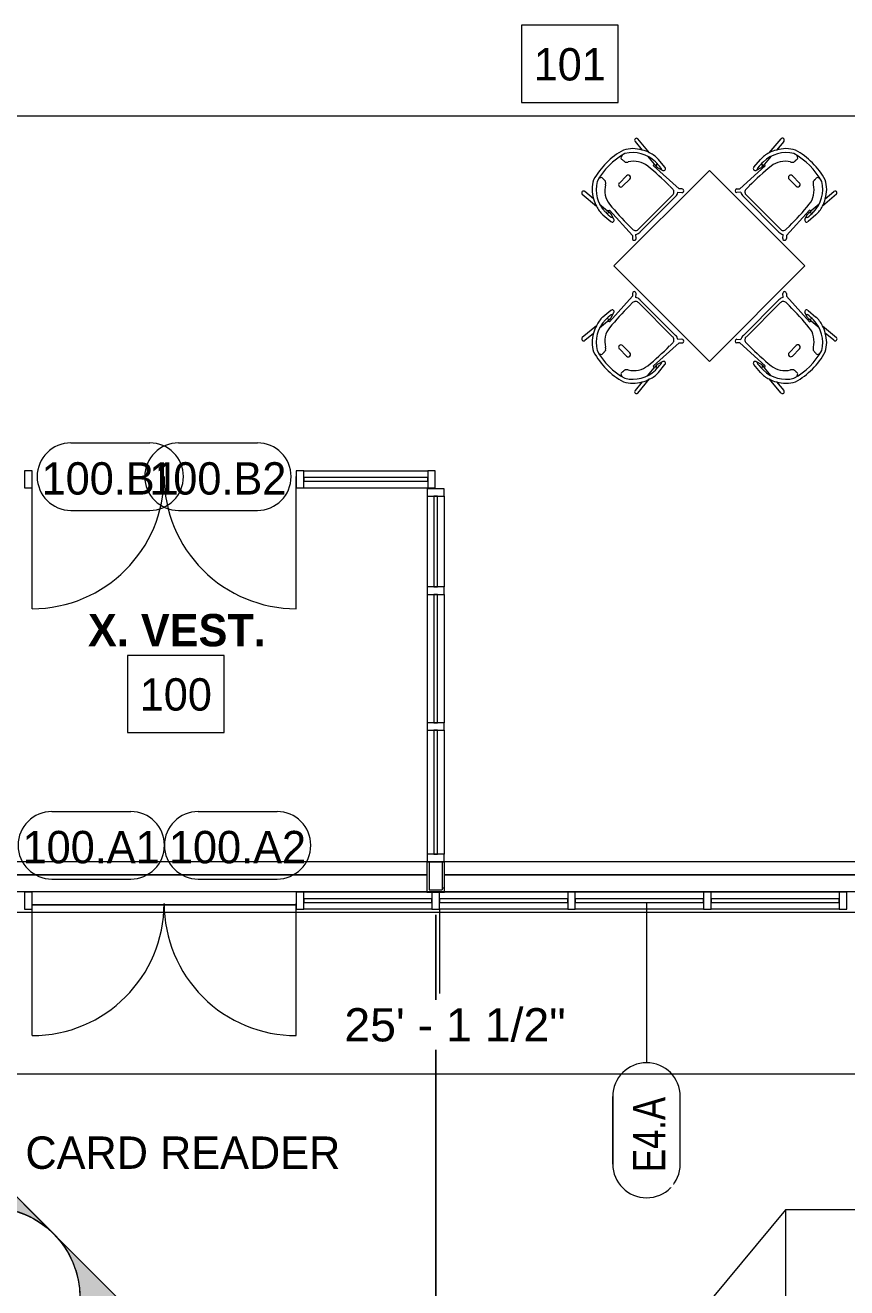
# Model space of a CAD drawing. Header units: inches. Extents: x 23906 to 26716, y -23130 to -20467.
# Drawn here: x 26016.2 to 26235.2, y -22900.8 to -22564.4 of the extents above; entities that cross this region are included whole.
import ezdxf

# ---------------------------------------------------------------- set-up
doc = ezdxf.new("R2010")
doc.units = ezdxf.units.IN
doc.header["$MEASUREMENT"] = 0
doc.linetypes.add('Grid Line 1_2_', pattern=[0.875, 0.5, -0.125, 0.125, -0.125])
for name, color, linetype, lineweight in [('A-ANNO-DIMS', 211, 'Continuous', 9), ('A-ANNO-DIMS-96', 211, 'Continuous', 9), ('A-AREA-IDEN', 2, 'Continuous', 9), ('A-DETL', 90, 'Continuous', 9), ('A-DOOR', 31, 'Continuous', 13), ('A-DOOR-IDEN', 31, 'Continuous', 9), ('A-FLOR', 192, 'Continuous', 13), ('A-GLAZ-CURT', 52, 'Continuous', 9), ('A-GLAZ-CWMG', 51, 'Continuous', 9), ('A-WALL', 113, 'Continuous', 13), ('A-WALL-IDEN', 211, 'Continuous', 9), ('A-WALL-PATT', 111, 'Continuous', 50), ('C-TOPO', 7, 'Continuous', 9), ('EOP-PR', 4, 'Continuous', 20), ('G-ANNO-SYMB', 111, 'Continuous', 9), ('G-ANNO-TEXT', 231, 'Continuous', 9), ('I-FURN', 30, 'Continuous', 9), ('I-WALL', 2, 'Continuous', 13), ('L-SITE-WALL', 31, 'Continuous', 13), ('S-GRID', 1, 'Continuous', 9)]:
    doc.layers.add(name, color=color, linetype=linetype, lineweight=lineweight)
doc.styles.add('Arial_1', font='arial.ttf', dxfattribs={"height": 8.851796})
doc.styles.add('Century Gothic', font='GOTHIC.TTF', dxfattribs={"height": 8.622671})
doc.styles.add('Century Gothic_1', font='GOTHIC.TTF', dxfattribs={"width": 0.8, "height": 8.622671})
doc.styles.add('Century Gothic_B', font='GOTHICB.TTF', dxfattribs={"height": 8.616719})
doc.dimstyles.new('OD_Dimension', dxfattribs={"dimscale": 12, "dimtxt": 9, "dimasz": 1, "dimexe": 0.75, "dimexo": 0.5, "dimgap": 0.5, "dimtad": 1, "dimdec": 3, "dimrnd": 0.125, "dimzin": 1, "dimdsep": 46, "dimlunit": 4, "dimtxsty": 'Arial_1', "dimblk1": 'OBLIQUE', "dimblk2": 'OBLIQUE', "dimsah": 1, "dimcen": 0.09, "dimdle": 0.75, "dimazin": 0, "dimtfac": 1, "dimtdec": 4, "dimtix": 1, "dimtmove": 0, "dimatfit": 3, "dimfxl": 1, "dimtvp": 1, "dimtfill": 1, "dimfrac": 2, "dimtolj": 1, "dimtzin": 0, "dimarcsym": 2})
doc.dimstyles.new('OD_Dimension_1', dxfattribs={"dimscale": 12, "dimtxt": 9, "dimasz": 1, "dimexe": 0.75, "dimexo": 0.5, "dimgap": 0.5, "dimtad": 1, "dimdec": 3, "dimrnd": 0.125, "dimzin": 1, "dimdsep": 46, "dimlunit": 4, "dimtxsty": 'Arial_1', "dimblk1": 'OBLIQUE', "dimblk2": 'OBLIQUE', "dimsah": 1, "dimcen": 0.09, "dimdle": 0.75, "dimazin": 0, "dimtfac": 1, "dimtdec": 4, "dimtix": 1, "dimtmove": 0, "dimatfit": 3, "dimfxl": 1, "dimtvp": 1, "dimtfill": 1, "dimfrac": 2, "dimtolj": 1, "dimtzin": 0, "dimarcsym": 2})
doc.dimstyles.new('OD_Dimension_3', dxfattribs={"dimscale": 12, "dimtxt": 9, "dimasz": 1, "dimexe": 0.75, "dimexo": 0.5, "dimgap": 0.5, "dimtad": 1, "dimdec": 3, "dimrnd": 0.125, "dimzin": 1, "dimdsep": 46, "dimlunit": 4, "dimtxsty": 'Arial_1', "dimblk1": 'OBLIQUE', "dimblk2": 'OBLIQUE', "dimsah": 1, "dimcen": 0.09, "dimdle": 0.75, "dimazin": 0, "dimtfac": 1, "dimtdec": 4, "dimtix": 1, "dimtmove": 0, "dimatfit": 3, "dimfxl": 1, "dimtvp": 1, "dimtfill": 1, "dimfrac": 2, "dimtolj": 1, "dimtzin": 0, "dimarcsym": 2})

# ---------------------------------------------------------------- blocks, each defined once
blk = doc.blocks.new('Struct_Xcel_Sports Complex_rvt-1-Enlarged First Floor Plan _East_')
at = {"layer": 'A-FLOR', "color": 43}
for p, q in [((26123.27, -22790.8), (25980.77, -22790.8)), ((26272.89, -22790.8), (26128.02, -22790.8))]:
    blk.add_line(p, q, dxfattribs=at)
at = {"layer": 'L-SITE-WALL', "color": 43}
for p, q in [((25980.77, -22790.8), (26123.27, -22790.8)), ((26128.02, -22790.8), (26272.89, -22790.8)), ((26088.45, -22798.8), (26018.08, -22798.8))]:
    blk.add_line(p, q, dxfattribs=at)
blk = doc.blocks.new('Falcon 7700 Series Pedestal Base - 36_ Square Top x 30_ - Wheelchair Height-460525-Enlarged First Floor Plan _East_')
at = {"layer": 'I-FURN', "color": 43, "lineweight": 13}
for p, q in [((18, 18), (-18, 18)), ((-18, 18), (-18, -18)), ((18, -18), (18, 18)), ((-18, -18), (18, -18))]:
    blk.add_line(p, q, dxfattribs=at)
blk = doc.blocks.new('HermanMiller_Collection_Air-Chair_SideChair_Arms - Arms-457867-Enlarged First Floor Plan _East_')
at = {"layer": 'I-FURN', "color": 43, "lineweight": 13}
for p, q in [((-3.55, 10.02), (-8.45, 10.45)), ((2.04, 10.2), (-0.69, 10.45)), ((-8.45, 9.45), (-5.47, 9.18)), ((-3.35, 9.02), (-0.6, 8.8)), ((-0.34, 8.32), (-0.6, 8.8)), ((-0.6, 8.8), (0.38, 8.73)), ((8.79, 8.8), (-0.34, 8.32)), ((0.77, 8.78), (2.2, 9.22)), ((6.45, 7.57), (7.62, 7.57)), ((9.32, 9.33), (8.79, 8.8)), ((9.17, 7.94), (10.01, 8.64)), ((8.7, 6.35), (8.7, -6.35)), ((9.52, -6.69), (9.52, 6.69)), ((-3.6, 1.35), (-3.6, -1.35)), ((-2.35, -1.35), (-2.35, 1.35)), ((-5.47, -9.18), (-8.45, -9.45)), ((-8.45, -10.45), (-3.55, -10.02)), ((-3.35, -9.02), (-0.6, -8.8)), ((-0.6, -8.8), (-0.34, -8.32)), ((0.38, -8.73), (-0.6, -8.8)), ((-0.34, -8.32), (8.79, -8.8)), ((2.2, -9.22), (0.77, -8.78)), ((6.45, -7.57), (7.62, -7.57)), ((8.79, -8.8), (9.32, -9.33)), ((10.01, -8.64), (9.17, -7.94)), ((-0.69, -10.45), (2.04, -10.2))]:
    blk.add_line(p, q, dxfattribs=at)
for centre, radius, start, end in [((-8.45, 9.95), 0.5, 90, 270), ((-1.25, 4.41), 6.06, 84.7201, 112.311), ((2.06, 9.7), 0.499, 287, 91.3054), ((-1.51, 1.66), 8.5, 117.7851, 152.2149), ((-0.65, 0.76), 8.69, 90.7893, 148.9202), ((-2.46, 4.97), 5.17, 102.2096, 125.548), ((-0.92, 1.66), 5.55, 95.4677, 123.4626), ((6.58, -76.67), 84.24, 90.0911, 95.4677), ((-0.51, -9.88), 19.32, 84.4222, 90.7893), ((0.44, 9.26), 0.53, 159.7405, 262.7198), ((0.45, 9.65), 0.924, 265.6115, 290.3639), ((1.81, 9.64), 0.521, 212.9555, 275.0445), ((7.62, 6.48), 1.09, 353.2467, 90.0911), ((7.56, 6.82), 1.97, 356.1033, 34.6542), ((9.66, 8.99), 0.49, 315, 135), ((9.93, 0), 19.77, 163.4787, 196.5213), ((9.93, 0), 18.77, 163.7855, 196.2145), ((-7.66, 5.36), 2.08, 305.4968, 328.6439), ((-0.23, 0.83), 6.63, 124.5004, 148.6439), ((-2.98, 1.35), 0.625, 360, 180), ((-2.98, -1.35), 0.625, 180, 360), ((-1.51, -1.66), 8.5, 207.7851, 242.2149), ((-0.65, -0.76), 8.69, 211.0798, 269.2107), ((-7.66, -5.36), 2.08, 31.3561, 54.5032), ((-0.23, -0.83), 6.63, 211.3561, 235.4996), ((-0.92, -1.66), 5.55, 236.5374, 264.5323), ((7.62, -6.48), 1.09, 269.9089, 6.7533), ((7.56, -6.82), 1.97, 325.3458, 3.8967), ((-8.45, -9.95), 0.5, 90, 270), ((-2.46, -4.97), 5.17, 234.452, 257.7904), ((-1.25, -4.41), 6.06, 247.689, 275.2799), ((6.58, 76.67), 84.24, 264.5323, 269.9089), ((-0.51, 9.88), 19.32, 269.2107, 275.5778), ((0.44, -9.26), 0.53, 97.2802, 200.2595), ((0.45, -9.65), 0.924, 69.6361, 94.3885), ((1.81, -9.64), 0.521, 84.9555, 147.0445), ((2.06, -9.7), 0.499, 268.6946, 73), ((9.66, -8.99), 0.49, 225, 45)]:
    blk.add_arc(centre, radius, start, end, dxfattribs=at)
for centre, major_axis, ratio, start_param, end_param in [((-7.46, 6.92), (0.03, 3.66), 0.320235, 2.34328, 2.536765), ((-7.87, 5.38), (-0.03, 1.79), 0.298783, 2.522217, 3.153947), ((-7.46, -6.92), (-0.03, 3.66), 0.320235, 0.604828, 0.798312), ((-7.87, -5.38), (0.03, 1.79), 0.298783, 6.270831, 6.902561)]:
    blk.add_ellipse(centre, major_axis=major_axis, ratio=ratio, start_param=start_param, end_param=end_param, dxfattribs=at)
for points in [[(-6.45, 3.67), (-6.52, 3.66), (-6.67, 3.64), (-6.9, 3.62), (-7.13, 3.61), (-7.4, 3.6), (-7.65, 3.59), (-7.83, 3.59)], [(-6.45, -3.67), (-6.52, -3.66), (-6.67, -3.64), (-6.9, -3.62), (-7.13, -3.61), (-7.4, -3.6), (-7.65, -3.59), (-7.83, -3.59)]]:
    blk.add_open_spline(points, degree=3, knots=[-1, -1, -1, -1, -0.75, -0.5, -0.375, -0.25, 0, 0, 0, 0], dxfattribs=at)
blk = doc.blocks.new('HermanMiller_Collection_Air-Chair_SideChair_Arms - Arms-460524-Enlarged First Floor Plan _East_')
at = {"layer": 'I-FURN', "color": 43, "lineweight": 13}
for p, q in [((-8.45, 10.45), (-3.55, 10.02)), ((-0.69, 10.45), (2.04, 10.2)), ((-5.47, 9.18), (-8.45, 9.45)), ((-3.35, 9.02), (-0.6, 8.8)), ((-0.6, 8.8), (-0.34, 8.32)), ((0.38, 8.73), (-0.6, 8.8)), ((-0.34, 8.32), (8.79, 8.8)), ((2.2, 9.22), (0.77, 8.78)), ((6.45, 7.57), (7.62, 7.57)), ((8.79, 8.8), (9.32, 9.33)), ((10.01, 8.64), (9.17, 7.94)), ((8.7, -6.35), (8.7, 6.35)), ((9.52, 6.69), (9.52, -6.69)), ((-3.6, -1.35), (-3.6, 1.35)), ((-2.35, 1.35), (-2.35, -1.35)), ((-8.45, -9.45), (-5.47, -9.18)), ((-3.55, -10.02), (-8.45, -10.45)), ((-3.35, -9.02), (-0.6, -8.8)), ((-0.34, -8.32), (-0.6, -8.8)), ((-0.6, -8.8), (0.38, -8.73)), ((8.79, -8.8), (-0.34, -8.32)), ((0.77, -8.78), (2.2, -9.22)), ((6.45, -7.57), (7.62, -7.57)), ((9.32, -9.33), (8.79, -8.8)), ((9.17, -7.94), (10.01, -8.64)), ((2.04, -10.2), (-0.69, -10.45))]:
    blk.add_line(p, q, dxfattribs=at)
for centre, radius, start, end in [((-8.45, 9.95), 0.5, 90, 270), ((-1.25, 4.41), 6.06, 84.7201, 112.311), ((2.06, 9.7), 0.499, 287, 91.3054), ((-1.51, 1.66), 8.5, 117.7851, 152.2149), ((-0.65, 0.76), 8.69, 90.7893, 148.9202), ((-2.46, 4.97), 5.17, 102.2096, 125.548), ((-0.92, 1.66), 5.55, 95.4677, 123.4626), ((6.58, -76.67), 84.24, 90.0911, 95.4677), ((-0.51, -9.88), 19.32, 84.4222, 90.7893), ((0.44, 9.26), 0.53, 159.7405, 262.7198), ((0.45, 9.65), 0.924, 265.6115, 290.3639), ((1.81, 9.64), 0.521, 212.9555, 275.0445), ((7.62, 6.48), 1.09, 353.2467, 90.0911), ((7.56, 6.82), 1.97, 356.1033, 34.6542), ((9.66, 8.99), 0.49, 315, 135), ((9.93, 0), 19.77, 163.4787, 196.5213), ((9.93, 0), 18.77, 163.7855, 196.2145), ((-7.66, 5.36), 2.08, 305.4968, 328.6439), ((-0.23, 0.83), 6.63, 124.5004, 148.6439), ((-2.98, 1.35), 0.625, 0, 180), ((-2.98, -1.35), 0.625, 180, 0), ((-1.51, -1.66), 8.5, 207.7851, 242.2149), ((-0.65, -0.76), 8.69, 211.0798, 269.2107), ((-7.66, -5.36), 2.08, 31.3561, 54.5032), ((-0.23, -0.83), 6.63, 211.3561, 235.4996), ((-0.92, -1.66), 5.55, 236.5374, 264.5323), ((7.62, -6.48), 1.09, 269.9089, 6.7533), ((7.56, -6.82), 1.97, 325.3458, 3.8967), ((-8.45, -9.95), 0.5, 90, 270), ((-2.46, -4.97), 5.17, 234.452, 257.7904), ((-1.25, -4.41), 6.06, 247.689, 275.2799), ((6.58, 76.67), 84.24, 264.5323, 269.9089), ((-0.51, 9.88), 19.32, 269.2107, 275.5778), ((0.44, -9.26), 0.53, 97.2802, 200.2595), ((0.45, -9.65), 0.924, 69.6361, 94.3885), ((1.81, -9.64), 0.521, 84.9555, 147.0445), ((2.06, -9.7), 0.499, 268.6946, 73), ((9.66, -8.99), 0.49, 225, 45)]:
    blk.add_arc(centre, radius, start, end, dxfattribs=at)
for centre, major_axis, ratio, start_param, end_param in [((-7.46, 6.92), (0.03, 3.66), 0.320235, 2.34328, 2.536765), ((-7.87, 5.38), (-0.03, 1.79), 0.298783, 2.522217, 3.153947), ((-7.46, -6.92), (-0.03, 3.66), 0.320235, 0.604828, 0.798312), ((-7.87, -5.38), (0.03, 1.79), 0.298783, 6.270831, 6.902561)]:
    blk.add_ellipse(centre, major_axis=major_axis, ratio=ratio, start_param=start_param, end_param=end_param, dxfattribs=at)
for points in [[(-6.45, 3.67), (-6.52, 3.66), (-6.67, 3.64), (-6.9, 3.62), (-7.13, 3.61), (-7.4, 3.6), (-7.65, 3.59), (-7.83, 3.59)], [(-6.45, -3.67), (-6.52, -3.66), (-6.67, -3.64), (-6.9, -3.62), (-7.13, -3.61), (-7.4, -3.6), (-7.65, -3.59), (-7.83, -3.59)]]:
    blk.add_open_spline(points, degree=3, knots=[-1, -1, -1, -1, -0.75, -0.5, -0.375, -0.25, 0, 0, 0, 0], dxfattribs=at)
blk = doc.blocks.new('Door_Single_Storefront - one-1371400-Enlarged First Floor Plan _East_')
at = {"layer": 'A-DOOR', "color": 43}
blk.add_line((-17.59375, -35.1875), (-17.59375, 0), dxfattribs=at)
blk.add_arc((-17.59375, 0), 35.1875, 270, 0, dxfattribs=at)
blk = doc.blocks.new('Door_Single_Storefront - one-1371401-Enlarged First Floor Plan _East_')
at = {"layer": 'A-DOOR', "color": 43}
blk.add_line((-17.59375, 35.1875), (-17.59375, 0), dxfattribs=at)
blk.add_arc((-17.59375, 0), 35.1875, 360, 90, dxfattribs=at)
blk = doc.blocks.new('System Panel - INSULATED LOW-E GLAZING _SEE ELEVATIONS FOR U-FACTOR_ SHGC_ _ LT_-827454-Enlarged First Floor Plan _East_')
at = {"layer": 'A-GLAZ-CURT', "color": 7, "lineweight": 20}
for p, q in [((17.09375, 1.25), (-17.09375, 1.25)), ((-17.09375, 1.25), (-17.09375, 0.25)), ((-17.09375, 0.25), (17.09375, 0.25)), ((17.09375, 0.25), (17.09375, 1.25))]:
    blk.add_line(p, q, dxfattribs=at)
at = {"layer": 'A-GLAZ-CURT', "color": 10, "lineweight": 13}
for p, q in [((-17.09375, 0.25), (-17.09375, 1.25)), ((17.09375, 1.25), (-17.09375, 1.25)), ((-17.09375, 0.25), (17.09375, 0.25)), ((17.09375, 1.25), (17.09375, 0.25))]:
    blk.add_line(p, q, dxfattribs=at)
blk = doc.blocks.new('Rectangular Mullion - Exterior 2_ x 4_5_-1305160-Enlarged First Floor Plan _East_')
at = {"layer": 'A-GLAZ-CWMG', "color": 43, "lineweight": 13}
for p, q in [((26123.27, -22795.43), (26090.45, -22795.43)), ((26124.64, -22799.93), (26090.45, -22799.93))]:
    blk.add_line(p, q, dxfattribs=at)
blk = doc.blocks.new('Rectangular Mullion - Exterior 2_ x 4_5_-1135280-Enlarged First Floor Plan _East_')
at = {"layer": 'A-GLAZ-CWMG', "color": 43, "lineweight": 13}
for p, q in [((26160.83, -22795.43), (26128.02, -22795.43)), ((26160.83, -22799.93), (26126.64, -22799.93))]:
    blk.add_line(p, q, dxfattribs=at)
blk = doc.blocks.new('Rectangular Mullion - Exterior 2_ x 4_5_-V8-Enlarged First Floor Plan _East_')
at = {"layer": 'A-GLAZ-CWMG', "color": 43, "lineweight": 13}
for p, q in [((26197.02, -22795.43), (26162.83, -22795.43)), ((26197.02, -22799.93), (26162.83, -22799.93))]:
    blk.add_line(p, q, dxfattribs=at)
blk = doc.blocks.new('Rectangular Mullion - Exterior 2_ x 4_5_-1142343-Enlarged First Floor Plan _East_')
at = {"layer": 'A-GLAZ-CWMG', "color": 7, "lineweight": 20}
for p, q in [((-1, 1.5), (1, 1.5)), ((-1, -3), (-1, 1.5)), ((1, 1.5), (1, -3)), ((1, -3), (-1, -3))]:
    blk.add_line(p, q, dxfattribs=at)
blk = doc.blocks.new('System Panel - INSULATED LOW-E GLAZING _SEE ELEVATIONS FOR U-FACTOR_ SHGC_ _ LT_-1142345-Enlarged First Floor Plan _East_')
at = {"layer": 'A-GLAZ-CURT', "color": 7, "lineweight": 20}
for p, q in [((16.53125, 1.25), (-16.53125, 1.25)), ((-16.53125, 1.25), (-16.53125, 0.25)), ((-16.53125, 0.25), (16.53125, 0.25)), ((16.53125, 0.25), (16.53125, 1.25))]:
    blk.add_line(p, q, dxfattribs=at)
at = {"layer": 'A-GLAZ-CURT', "color": 10, "lineweight": 13}
for p, q in [((-16.53125, 0.25), (-16.53125, 1.25)), ((16.53125, 1.25), (-16.53125, 1.25)), ((-16.53125, 0.25), (16.53125, 0.25)), ((16.53125, 1.25), (16.53125, 0.25))]:
    blk.add_line(p, q, dxfattribs=at)
blk = doc.blocks.new('System Panel - INSULATED LOW-E GLAZING _SEE ELEVATIONS FOR U-FACTOR_ SHGC_ _ LT_-1142649-Enlarged First Floor Plan _East_')
at = {"layer": 'A-GLAZ-CURT', "color": 7, "lineweight": 20}
for p, q in [((12.06, 1.25), (-12.06, 1.25)), ((-12.06, 1.25), (-12.06, 0.25)), ((-12.06, 0.25), (12.06, 0.25)), ((12.06, 0.25), (12.06, 1.25))]:
    blk.add_line(p, q, dxfattribs=at)
at = {"layer": 'A-GLAZ-CURT', "color": 10, "lineweight": 13}
for p, q in [((-12.06, 0.25), (-12.06, 1.25)), ((12.06, 1.25), (-12.06, 1.25)), ((-12.06, 0.25), (12.06, 0.25)), ((12.06, 1.25), (12.06, 0.25))]:
    blk.add_line(p, q, dxfattribs=at)
blk = doc.blocks.new('Rectangular Mullion - Exterior 2_ x 4_5_-1135311-Enlarged First Floor Plan _East_')
at = {"layer": 'A-GLAZ-CWMG', "color": 43, "lineweight": 13}
for p, q in [((26123.39, -22752.24), (26123.39, -22785.3)), ((26127.89, -22752.24), (26127.89, -22785.3))]:
    blk.add_line(p, q, dxfattribs=at)
blk = doc.blocks.new('Rectangular Mullion - Exterior 2_ x 4_5_-769167-Enlarged First Floor Plan _East_')
at = {"layer": 'A-GLAZ-CWMG', "color": 43, "lineweight": 13}
for p, q in [((26123.39, -22716.05), (26123.39, -22750.24)), ((26127.89, -22716.05), (26127.89, -22750.24))]:
    blk.add_line(p, q, dxfattribs=at)
blk = doc.blocks.new('Rectangular Mullion - Exterior 2_ x 4_5_-1142647-Enlarged First Floor Plan _East_')
at = {"layer": 'A-GLAZ-CWMG', "color": 43, "lineweight": 13}
for p, q in [((26123.39, -22689.93), (26123.39, -22714.05)), ((26127.89, -22689.93), (26127.89, -22714.05))]:
    blk.add_line(p, q, dxfattribs=at)
blk = doc.blocks.new('Rectangular Mullion - Exterior 2_ x 4_5_-1142586-Enlarged First Floor Plan _East_')
at = {"layer": 'A-GLAZ-CWMG', "color": 7, "lineweight": 20}
for p, q in [((-2, 1.5), (0, 1.5)), ((-2, -3), (-2, 1.5)), ((0, 1.5), (0, -3)), ((0, -3), (-2, -3))]:
    blk.add_line(p, q, dxfattribs=at)
blk = doc.blocks.new('Rectangular Mullion - Exterior 2_ x 4_5_-827470-Enlarged First Floor Plan _East_')
at = {"layer": 'A-GLAZ-CWMG', "color": 7, "lineweight": 20}
for p, q in [((-1, 1.5), (1, 1.5)), ((-1, -3), (-1, 1.5)), ((1, 1.5), (1, -3)), ((1, -3), (-1, -3))]:
    blk.add_line(p, q, dxfattribs=at)
blk = doc.blocks.new('Rectangular Mullion - Exterior 2_ x 4_5_-1305234-Enlarged First Floor Plan _East_')
at = {"layer": 'A-GLAZ-CWMG', "color": 43, "lineweight": 13}
for p, q in [((26090.45, -22683.18), (26123.52, -22683.18)), ((26090.45, -22687.68), (26123.52, -22687.68))]:
    blk.add_line(p, q, dxfattribs=at)
blk = doc.blocks.new('Rectangular Mullion - Exterior 2_ x 4_5_-1142587-Enlarged First Floor Plan _East_')
at = {"layer": 'A-GLAZ-CWMG', "color": 7, "lineweight": 20}
for p, q in [((0, 1.5), (-2, 1.5)), ((-2, 1.5), (-2, -3)), ((0, -3), (0, 1.5)), ((-2, -3), (0, -3))]:
    blk.add_line(p, q, dxfattribs=at)
blk = doc.blocks.new('Section - Section Head - Filled-1526-Enlarged First Floor Plan _East_')
at = {"layer": 'G-ANNO-SYMB'}
h = blk.add_hatch(color=256, dxfattribs=at)
edge = h.paths.add_edge_path(flags=0)
edge.add_line((-0.4268, 0.1768), (-0.25, 0.3536))
edge.add_line((-0.25, 0.3536), (-0.25, 0.25))
edge.add_arc((-0.25, 0), 0.25, 90, 135)
h = blk.add_hatch(color=256, dxfattribs=at)
edge = h.paths.add_edge_path(flags=0)
edge.add_arc((-0.25, 0), 0.25, 45, 90)
edge.add_line((-0.25, 0.25), (-0.25, 0.3536))
edge.add_line((-0.25, 0.3536), (-0.0732, 0.1768))
h = blk.add_hatch(color=256, dxfattribs=at)
edge = h.paths.add_edge_path(flags=0)
edge.add_arc((-0.25, 0), 0.2503, 137.9216, 180)
edge.add_line((-0.5003, 0), (-0.6036, 0))
edge.add_line((-0.6036, 0), (-0.4358, 0.1678))
h = blk.add_hatch(color=256, dxfattribs=at)
edge = h.paths.add_edge_path(flags=0)
edge.add_line((-0.0642, 0.1678), (0.1036, 0))
edge.add_line((0.1036, 0), (0.0003, 0))
edge.add_arc((-0.25, 0), 0.2503, 0, 42.0784)
for p, q in [((-0.25, 0.3536), (-0.6036, 0)), ((-0.25, 0.3536), (-0.4268, 0.1768)), ((-0.25, 0.3536), (0.1036, 0)), ((-0.25, 0.25), (-0.25, 0.3536)), ((-0.0732, 0.1768), (-0.25, 0.3536)), ((-0.25, 0.3536), (-0.25, 0.25)), ((-0.4358, 0.1678), (-0.6036, 0)), ((0.1036, 0), (-0.0642, 0.1678)), ((-0.6036, 0), (-0.5003, 0)), ((0.0003, 0), (0.1036, 0)), ((-0.5, 0), (-0.6036, 0)), ((0, 0), (0.1036, 0))]:
    blk.add_line(p, q, dxfattribs=at)
for radius, start, end in [(0.25, 360, 180), (0.25, 90, 135), (0.25, 45, 90), (0.2503, 137.9216, 180), (0.2503, 0, 42.0784), (0.25, 180, 360)]:
    blk.add_arc((-0.25, 0), radius, start, end, dxfattribs=at)
blk = doc.blocks.new('Door Tag - Door Tag-4658-Enlarged First Floor Plan _East_')
at = {"layer": 'A-DOOR-IDEN', "color": 153}
for p, q in [((-0.109375, 0.09375), (0.109375, 0.09375)), ((-0.109375, -0.09375), (0.109375, -0.09375))]:
    blk.add_line(p, q, dxfattribs=at)
for centre, start, end in [((-0.109375, 0), 90, 270), ((0.109375, 0), 270, 90)]:
    blk.add_arc(centre, 0.09375, start, end, dxfattribs=at)
blk = doc.blocks.new('Wall Tag - 1_4_-1369832-Enlarged First Floor Plan _East_')
at = {"layer": 'A-WALL-IDEN', "color": 153}
for p, q in [((-0.0822, 0.0968), (0.1053, 0.0968)), ((0.1053, 0.0968), (-0.0822, 0.0968)), ((-0.0822, -0.0907), (0.1053, -0.0907)), ((-0.0822, -0.0907), (0.1053, -0.0907))]:
    blk.add_line(p, q, dxfattribs=at)
for centre, start, end in [((-0.0822, 0.0031), 90, 270), ((-0.0822, 0.0031), 90, 270), ((0.1053, 0.0031), 270, 90), ((0.1053, 0.0031), 270, 90)]:
    blk.add_arc(centre, 0.0937, start, end, dxfattribs=at)
blk = doc.blocks.new('DIMBLOCK15-Enlarged First Floor Plan _East_')
at = {"layer": 'A-ANNO-DIMS-96'}
for p, q in [((26125.64, -22801.43), (26125.64, -22933.17)), ((26125.64, -22924.17), (26125.64, -22801.43)), ((25980.89, -22921.68), (25980.89, -22933.17)), ((25980.89, -22924.17), (25980.89, -22921.68)), ((25980.89, -22924.17), (26125.64, -22924.17))]:
    blk.add_line(p, q, dxfattribs=at)
at = {"layer": 'A-ANNO-DIMS-96', "lineweight": 50}
for p, q in [((25980.89, -22924.17), (25986.89, -22918.17)), ((26125.64, -22924.17), (26131.64, -22918.17)), ((25980.89, -22924.17), (25974.89, -22930.17)), ((26125.64, -22924.17), (26119.64, -22930.17))]:
    blk.add_line(p, q, dxfattribs=at)
at = {"layer": 'A-ANNO-DIMS-96', "color": 0, "insert": (26023.91, -22906.68), "char_height": 8.8518, "width": 70.4492, "attachment_point": 1, "line_spacing_factor": 0.938532, "style": 'Arial_1', "bg_fill": 3, "box_fill_scale": 1.25, "bg_fill_color": 0, "bg_fill_transparency": 0}
blk.add_mtext('12\' - 0 3/4"', dxfattribs=at)
blk = doc.blocks.new('_Oblique')
at = {"color": 0, "linetype": 'ByBlock', "lineweight": -2}
blk.add_line((-0.5, -0.5), (0.5, 0.5), dxfattribs=at)
blk = doc.blocks.new('DIMBLOCK16-Enlarged First Floor Plan _East_')
at = {"layer": 'A-ANNO-DIMS-96'}
for p, q in [((26125.64, -22801.43), (26125.64, -22933.17)), ((26125.64, -22924.17), (26125.64, -22801.43)), ((26281.39, -22921.68), (26281.39, -22933.17)), ((26281.39, -22924.17), (26281.39, -22921.68)), ((26125.64, -22924.17), (26290.39, -22924.17))]:
    blk.add_line(p, q, dxfattribs=at)
at = {"layer": 'A-ANNO-DIMS-96', "lineweight": 50}
for p, q in [((26125.64, -22924.17), (26131.64, -22918.17)), ((26281.39, -22924.17), (26287.39, -22918.17)), ((26125.64, -22924.17), (26119.64, -22930.17)), ((26281.39, -22924.17), (26275.39, -22930.17))]:
    blk.add_line(p, q, dxfattribs=at)
at = {"layer": 'A-ANNO-DIMS-96', "color": 0, "insert": (26170.77, -22906.68), "char_height": 8.8518, "width": 78.5908, "attachment_point": 1, "line_spacing_factor": 0.938532, "style": 'Arial_1', "bg_fill": 3, "box_fill_scale": 1.25, "bg_fill_color": 0, "bg_fill_transparency": 0}
blk.add_mtext('12\' - 11 3/4"', dxfattribs=at)
blk = doc.blocks.new('DIMBLOCK72-Enlarged First Floor Plan _East_')
at = {"layer": 'A-ANNO-DIMS-96', "lineweight": 50}
for p, q in [((25979.89, -22843.79), (25985.89, -22837.79)), ((26281.39, -22843.79), (26287.39, -22837.79)), ((25979.89, -22843.79), (25973.89, -22849.79)), ((26281.39, -22843.79), (26275.39, -22849.79))]:
    blk.add_line(p, q, dxfattribs=at)
at = {"layer": 'A-ANNO-DIMS-96'}
for p, q in [((25979.89, -22841.3), (25979.89, -22852.79)), ((25979.89, -22843.79), (25979.89, -22841.3)), ((26281.39, -22841.3), (26281.39, -22852.79)), ((26281.39, -22843.79), (26281.39, -22841.3)), ((25970.89, -22843.79), (26290.39, -22843.79))]:
    blk.add_line(p, q, dxfattribs=at)
at = {"layer": 'A-ANNO-DIMS-96', "color": 0, "insert": (26101.29, -22826.3), "char_height": 8.8518, "width": 70.4492, "attachment_point": 1, "line_spacing_factor": 0.938532, "style": 'Arial_1', "bg_fill": 3, "box_fill_scale": 1.25, "bg_fill_color": 0, "bg_fill_transparency": 0}
blk.add_mtext('25\' - 1 1/2"', dxfattribs=at)
blk = doc.blocks.new('DIMBLOCK74-Enlarged First Floor Plan _East_')
at = {"layer": 'A-ANNO-DIMS-96'}
for p, q in [((25305.39, -22798.58), (25305.39, -23003.97)), ((25305.39, -22994.97), (25305.39, -22798.58)), ((26284.89, -22804.8), (26284.89, -23003.97)), ((26284.89, -22994.97), (26284.89, -22804.8)), ((25296.39, -22994.97), (26293.89, -22994.97))]:
    blk.add_line(p, q, dxfattribs=at)
at = {"layer": 'A-ANNO-DIMS-96', "lineweight": 50}
for p, q in [((25305.39, -22994.97), (25311.39, -22988.97)), ((26284.89, -22994.97), (26290.89, -22988.97)), ((25305.39, -22994.97), (25299.39, -23000.97)), ((26284.89, -22994.97), (26278.89, -23000.97))]:
    blk.add_line(p, q, dxfattribs=at)
at = {"layer": 'A-ANNO-DIMS-96', "color": 0, "insert": (25765.79, -22977.49), "char_height": 8.8518, "width": 70.4492, "attachment_point": 1, "line_spacing_factor": 0.938532, "style": 'Arial_1', "bg_fill": 3, "box_fill_scale": 1.25, "bg_fill_color": 0, "bg_fill_transparency": 0}
blk.add_mtext('81\' - 7 1/2"', dxfattribs=at)

msp = doc.modelspace()

# ---------------------------------------------------------------- hatches: boundary and pattern name
at = {"layer": 'A-WALL-PATT', "lineweight": 9}
h = msp.add_hatch(dxfattribs=at)
h.set_pattern_fill('FP_8', color=8, style=0, pattern_type=2)
h.set_pattern_definition([(0, (0, 0), (30.72, 7.68), [1.267, -21.773, 1.267, -21.773, -122.88]), (0, (0, 0), (30.72, 7.68), [-46.08, 1.267, -44.813, 1.267, -21.773, -53.76]), (0, (0, 0), (30.72, 7.68), [-115.2, 1.267, -14.093, 1.267, -37.133]), (120, (11.52, 3.84), (-22.0110751, 22.7643004), [1.267, -21.773, 1.267, -21.773, -122.88]), (120, (11.52, 3.84), (-22.0110751, 22.7643004), [-46.08, 1.267, -44.813, 1.267, -21.773, -53.76]), (120, (11.52, 3.84), (-22.0110751, 22.7643004), [-115.2, 1.267, -14.093, 1.267, -37.133]), (240, (15.36, 19.2), (-8.7089249, -30.4443004), [1.267, -21.773, 1.267, -21.773, -122.88]), (240, (15.36, 19.2), (-8.7089249, -30.4443004), [-46.08, 1.267, -44.813, 1.267, -21.773, -53.76]), (240, (15.36, 19.2), (-8.7089249, -30.4443004), [-115.2, 1.267, -14.093, 1.267, -37.133])])
h.paths.add_polyline_path([(26123.8902, -22795.4278), (26128.0152, -22795.4278), (26128.0152, -22787.3028), (26127.3902, -22787.3028), (26127.3902, -22794.8028), (26123.8902, -22794.8028)], flags=0)

# ---------------------------------------------------------------- linework, layer by layer
at = {"layer": 'A-AREA-IDEN', "flags": 128}
for points in [[(26148.5169, -22564.4251), (26148.5169, -22584.9965), (26174.2269, -22584.9965), (26174.2269, -22564.4251)], [(26043.5188, -22732.3035), (26043.5188, -22752.8749), (26069.2288, -22752.8749), (26069.2288, -22732.3035)]]:
    msp.add_lwpolyline(points, close=True, dxfattribs=at)
at = {"layer": 'A-DETL', "color": 43, "lineweight": 13}
msp.add_line((26126.6402, -22799.9278), (26126.6402, -22822.4278), dxfattribs=at)
at = {"layer": 'A-WALL', "color": 7, "lineweight": 20}
for p, q in [((26123.8902, -22787.3028), (26123.8902, -22794.8028)), ((26127.3902, -22787.3028), (26127.3902, -22794.8028)), ((26123.8902, -22794.8028), (26127.3902, -22794.8028))]:
    msp.add_line(p, q, dxfattribs=at)
at = {"layer": 'A-WALL-IDEN', "color": 153}
msp.add_line((26181.8317, -22798.4278), (26181.8317, -22840.8231), dxfattribs=at)
at = {"layer": 'C-TOPO', "color": 43, "lineweight": 13}
for p, q in [((26018.0777, -22798.8032), (26088.4527, -22798.8032)), ((26088.4527, -22798.8032), (26018.0777, -22798.8032))]:
    msp.add_line(p, q, dxfattribs=at)
at = {"layer": 'EOP-PR', "color": 43, "lineweight": 13}
for p, q in [((26218.8934, -22880.0675), (26158.8934, -22952.0675)), ((26284.8902, -22880.0675), (26218.8934, -22880.0675)), ((26218.8934, -22880.0675), (26218.8934, -22952.0675))]:
    msp.add_line(p, q, dxfattribs=at)
at = {"layer": 'G-ANNO-SYMB'}
msp.add_line((26309.8879, -22588.6303), (23915.4295, -22588.6303), dxfattribs=at)
at = {"layer": 'I-WALL', "color": 7, "lineweight": 20}
for p, q in [((26128.0152, -22787.3028), (26123.2652, -22787.3028)), ((26123.2652, -22787.3028), (26123.2652, -22795.4278)), ((26128.0152, -22795.4278), (26128.0152, -22787.3028)), ((26123.2652, -22795.4278), (26128.0152, -22795.4278))]:
    msp.add_line(p, q, dxfattribs=at)
at = {"layer": 'L-SITE-WALL', "color": 43}
for p, q in [((26286.8902, -22800.8028), (25244.4043, -22800.8028)), ((26018.0777, -22798.8028), (26088.4527, -22798.8028))]:
    msp.add_line(p, q, dxfattribs=at)
at = {"layer": 'S-GRID', "linetype": 'Grid Line 1_2_'}
for p, q in [((26427.3416, -22787.3028), (24012.5184, -22787.3028)), ((26535.9342, -22787.3028), (24110.3815, -22787.3028)), ((26379.3416, -22795.3028), (24060.5184, -22795.3028)), ((26487.9342, -22795.3028), (24198.0224, -22795.3028))]:
    msp.add_line(p, q, dxfattribs=at)

# ---------------------------------------------------------------- block references
at = {"layer": 'A-DOOR', "color": 43}
for p in [(26035.6715, -22684.6778), (26035.6715, -22798.4278)]:
    msp.add_blockref('Door_Single_Storefront - one-1371400-Enlarged First Floor Plan _East_', p, dxfattribs=at)
at = {"layer": 'A-DOOR', "color": 43, "rotation": 180}
for p in [(26070.859, -22684.6778), (26070.859, -22798.4278)]:
    msp.add_blockref('Door_Single_Storefront - one-1371401-Enlarged First Floor Plan _East_', p, dxfattribs=at)
at = {"layer": 'A-DOOR-IDEN', "color": 153, "xscale": 95.99999999999994, "yscale": 95.99999999999994, "zscale": 95.99999999999994}
for p in [(26038.9204, -22684.6778), (26067.61, -22684.6778), (26033.8513, -22782.9036), (26072.8513, -22782.9036)]:
    msp.add_blockref('Door Tag - Door Tag-4658-Enlarged First Floor Plan _East_', p, dxfattribs=at)
at = {"layer": 'A-GLAZ-CURT', "color": 10, "lineweight": 13}
for name, p, rotation in [('System Panel - INSULATED LOW-E GLAZING _SEE ELEVATIONS FOR U-FACTOR_ SHGC_ _ LT_-1142345-Enlarged First Floor Plan _East_', (26106.984, -22684.6778), 180), ('System Panel - INSULATED LOW-E GLAZING _SEE ELEVATIONS FOR U-FACTOR_ SHGC_ _ LT_-1142649-Enlarged First Floor Plan _East_', (26126.3902, -22701.9903), 90), ('System Panel - INSULATED LOW-E GLAZING _SEE ELEVATIONS FOR U-FACTOR_ SHGC_ _ LT_-827454-Enlarged First Floor Plan _East_', (26126.3902, -22733.1466), 90), ('System Panel - INSULATED LOW-E GLAZING _SEE ELEVATIONS FOR U-FACTOR_ SHGC_ _ LT_-1142345-Enlarged First Floor Plan _East_', (26126.3902, -22768.7716), 90)]:
    msp.add_blockref(name, p, dxfattribs=dict(at, rotation=rotation))
for p in [(26107.5465, -22798.4278), (26143.734, -22798.4278), (26179.9215, -22798.4278), (26216.109, -22798.4278)]:
    msp.add_blockref('System Panel - INSULATED LOW-E GLAZING _SEE ELEVATIONS FOR U-FACTOR_ SHGC_ _ LT_-827454-Enlarged First Floor Plan _East_', p, dxfattribs=at)
at = {"layer": 'A-GLAZ-CWMG', "color": 43, "lineweight": 13, "extrusion": (0, 0, -1)}
for p in [(-26017.0777, -22684.6778), (-26089.4527, -22684.6778)]:
    msp.add_blockref('Rectangular Mullion - Exterior 2_ x 4_5_-827470-Enlarged First Floor Plan _East_', p, dxfattribs=at)
at = {"layer": 'A-GLAZ-CWMG', "color": 43, "lineweight": 13}
for name, p in [('Rectangular Mullion - Exterior 2_ x 4_5_-1305234-Enlarged First Floor Plan _East_', (0, 0)), ('Rectangular Mullion - Exterior 2_ x 4_5_-1142587-Enlarged First Floor Plan _East_', (26125.5152, -22684.6778)), ('Rectangular Mullion - Exterior 2_ x 4_5_-1142647-Enlarged First Floor Plan _East_', (0, 0)), ('Rectangular Mullion - Exterior 2_ x 4_5_-769167-Enlarged First Floor Plan _East_', (0, 0)), ('Rectangular Mullion - Exterior 2_ x 4_5_-1135311-Enlarged First Floor Plan _East_', (0, 0)), ('Rectangular Mullion - Exterior 2_ x 4_5_-1305160-Enlarged First Floor Plan _East_', (0, 0)), ('Rectangular Mullion - Exterior 2_ x 4_5_-1135280-Enlarged First Floor Plan _East_', (0, 0)), ('Rectangular Mullion - Exterior 2_ x 4_5_-V8-Enlarged First Floor Plan _East_', (0, 0)), ('Rectangular Mullion - Exterior 2_ x 4_5_-V8-Enlarged First Floor Plan _East_', (36.1875, 0))]:
    msp.add_blockref(name, p, dxfattribs=at)
at = {"layer": 'A-GLAZ-CWMG', "color": 43, "lineweight": 13, "extrusion": (0, 0, -1)}
for name, p, rotation in [('Rectangular Mullion - Exterior 2_ x 4_5_-1142586-Enlarged First Floor Plan _East_', (-26126.3902, -22687.9278), 90), ('Rectangular Mullion - Exterior 2_ x 4_5_-827470-Enlarged First Floor Plan _East_', (-26126.3902, -22715.0528), 90), ('Rectangular Mullion - Exterior 2_ x 4_5_-827470-Enlarged First Floor Plan _East_', (-26126.3902, -22751.2403), 90), ('Rectangular Mullion - Exterior 2_ x 4_5_-1142343-Enlarged First Floor Plan _East_', (-26017.0777, -22798.4278), 180), ('Rectangular Mullion - Exterior 2_ x 4_5_-1142343-Enlarged First Floor Plan _East_', (-26089.4527, -22798.4278), 180), ('Rectangular Mullion - Exterior 2_ x 4_5_-1142343-Enlarged First Floor Plan _East_', (-26125.6402, -22798.4278), 180), ('Rectangular Mullion - Exterior 2_ x 4_5_-1142343-Enlarged First Floor Plan _East_', (-26161.8277, -22798.4278), 180), ('Rectangular Mullion - Exterior 2_ x 4_5_-1142343-Enlarged First Floor Plan _East_', (-26198.0152, -22798.4278), 180), ('Rectangular Mullion - Exterior 2_ x 4_5_-1142343-Enlarged First Floor Plan _East_', (-26234.2027, -22798.4278), 180)]:
    msp.add_blockref(name, p, dxfattribs=dict(at, rotation=rotation))
at = {"layer": 'A-GLAZ-CWMG', "color": 43, "lineweight": 13, "rotation": 270}
msp.add_blockref('Rectangular Mullion - Exterior 2_ x 4_5_-1142587-Enlarged First Floor Plan _East_', (26126.3902, -22787.3028), dxfattribs=at)
at = {"layer": 'A-WALL-IDEN', "color": 153, "xscale": 95.99999999999994, "yscale": 95.99999999999994, "zscale": 95.99999999999994, "rotation": 89.99999999999991}
msp.add_blockref('Wall Tag - 1_4_-1369832-Enlarged First Floor Plan _East_', (26182.1255, -22859.9278), dxfattribs=at)
at = {"layer": 'G-ANNO-SYMB', "extrusion": (0, 0, -1), "xscale": 95.99999999999994, "yscale": 95.99999999999994, "zscale": 95.99999999999994, "rotation": 90.00000000000053}
msp.add_blockref('Section - Section Head - Filled-1526-Enlarged First Floor Plan _East_', (-26006.817, -22879.3806), dxfattribs=at)
at = {"layer": 'I-FURN', "color": 43, "lineweight": 13}
for name, p, rotation in [('HermanMiller_Collection_Air-Chair_SideChair_Arms - Arms-457867-Enlarged First Floor Plan _East_', (26178.0792, -22608.0467), 314.9999999999997), ('HermanMiller_Collection_Air-Chair_SideChair_Arms - Arms-460524-Enlarged First Floor Plan _East_', (26219.0914, -22608.0467), 224.9999999999995), ('Falcon 7700 Series Pedestal Base - 36_ Square Top x 30_ - Wheelchair Height-460525-Enlarged First Floor Plan _East_', (26198.5853, -22628.5528), 314.9999999999997), ('HermanMiller_Collection_Air-Chair_SideChair_Arms - Arms-457867-Enlarged First Floor Plan _East_', (26178.0792, -22649.0589), 44.99999999999943), ('HermanMiller_Collection_Air-Chair_SideChair_Arms - Arms-460524-Enlarged First Floor Plan _East_', (26219.0914, -22649.0589), 134.9999999999997)]:
    msp.add_blockref(name, p, dxfattribs=dict(at, rotation=rotation))

# ---------------------------------------------------------------- texts
at = {"layer": 'A-AREA-IDEN', "attachment_point": 2}
for s, insert, char_height, width, line_spacing_factor, style in [('101', (26161.3719, -22570.5167), 8.62267, 23.652, 0.984117, 'Century Gothic'), ('X. VEST.', (26056.6599, -22721.2796), 8.61672, 52.704, 0.984796, 'Century Gothic_B'), ('100', (26056.3738, -22738.3951), 8.62267, 23.652, 0.984117, 'Century Gothic')]:
    msp.add_mtext(s, dxfattribs=dict(at, insert=insert, char_height=char_height, width=width, line_spacing_factor=line_spacing_factor, style=style))
at = {"layer": 'A-DOOR-IDEN', "char_height": 8.62267, "attachment_point": 2, "line_spacing_factor": 0.984117, "style": 'Century Gothic'}
for s, insert, width in [('100.B1', (26038.8791, -22680.8465), 43.524), ('100.B2', (26067.5687, -22680.8465), 43.524), ('100.A1', (26033.81, -22779.0723), 46.008), ('100.A2', (26072.81, -22779.0723), 46.008)]:
    msp.add_mtext(s, dxfattribs=dict(at, insert=insert, width=width))
at = {"layer": 'G-ANNO-TEXT', "color": 145, "insert": (26016.2869, -22860.4814), "char_height": 8.622671, "width": 98.604, "attachment_point": 1, "line_spacing_factor": 0.984117, "style": 'Century Gothic'}
msp.add_mtext('CARD READER', dxfattribs=at)

# ---------------------------------------------------------------- next in the draw order: texts
at = {"layer": 'A-WALL-IDEN', "insert": (26178.1911, -22859.9567), "char_height": 8.62267, "width": 23.76, "attachment_point": 2, "rotation": 90, "line_spacing_factor": 0.984117, "style": 'Century Gothic_1', "bg_fill": 3, "box_fill_scale": 1.25, "bg_fill_color": 0, "bg_fill_transparency": 0}
msp.add_mtext('E4.A', dxfattribs=at)

# ---------------------------------------------------------------- next in the draw order: dimensions: what is measured, and where the dimension line sits
at = {"layer": 'A-ANNO-DIMS'}
dim = msp.add_linear_dim(base=(26125.6402, -22924.1655), p1=(25980.8902, -22915.6802), p2=(26125.6402, -22795.4278), dimstyle='OD_Dimension_1', override={"dimpost": '<>', "dimfxl": 188.183966}, dxfattribs=at)
dim.commit()
dim.dimension.update_dxf_attribs({"geometry": 'DIMBLOCK15-Enlarged First Floor Plan _East_', "text_midpoint": (26053.2652, -22913.5856)})

# ---------------------------------------------------------------- next in the draw order: dimensions: what is measured, and where the dimension line sits
dim = msp.add_linear_dim(base=(26281.3902, -22924.1655), p1=(26125.6402, -22795.4278), p2=(26281.3902, -22915.6802), dimstyle='OD_Dimension', override={"dimpost": '<>', "dimfxl": 196.770692}, dxfattribs=at)
dim.commit()
dim.dimension.update_dxf_attribs({"geometry": 'DIMBLOCK16-Enlarged First Floor Plan _East_', "text_midpoint": (26203.5152, -22913.5856)})

# ---------------------------------------------------------------- next in the draw order: dimensions: what is measured, and where the dimension line sits
dim = msp.add_linear_dim(base=(26281.3902, -22843.7865), p1=(25979.8902, -22835.3013), p2=(26281.3902, -22835.3013), dimstyle='OD_Dimension_3', override={"dimpost": '<>', "dimfxl": 301.5}, dxfattribs=at)
dim.commit()
dim.dimension.update_dxf_attribs({"geometry": 'DIMBLOCK72-Enlarged First Floor Plan _East_', "text_midpoint": (26130.6402, -22833.2097)})

# ---------------------------------------------------------------- next in the draw order: dimensions: what is measured, and where the dimension line sits
dim = msp.add_linear_dim(base=(26284.8902, -22994.9728), p1=(25305.3902, -22792.5841), p2=(26284.8902, -22798.8028), dimstyle='OD_Dimension', override={"dimpost": '<>', "dimfxl": 979.519741}, dxfattribs=at)
dim.commit()
dim.dimension.update_dxf_attribs({"geometry": 'DIMBLOCK74-Enlarged First Floor Plan _East_', "text_midpoint": (25795.1402, -22984.3959)})

# ---------------------------------------------------------------- next in the draw order: block references
at = {"lineweight": 5}
msp.add_blockref('Struct_Xcel_Sports Complex_rvt-1-Enlarged First Floor Plan _East_', (0, 0), dxfattribs=at)

doc.saveas('drawing.dxf')
